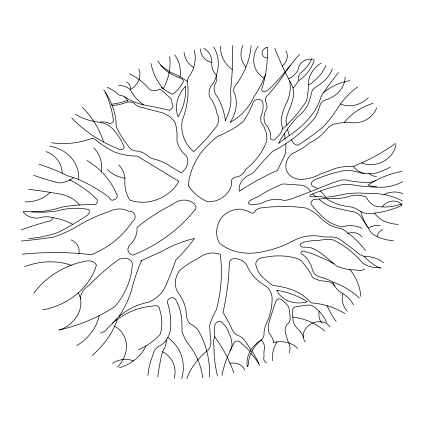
<?xml version="1.0" encoding="UTF-8"?>
<svg xmlns="http://www.w3.org/2000/svg" width="424" height="424" viewBox="0 0 424 424"><rect width="100%" height="100%" fill="white"/><g stroke="black" fill="none" stroke-linecap="round" stroke-linejoin="round"><path stroke-width="0.64" d="M284.621 133.253L285.029 138.998M86.92 160.489A99.995 81.912 -23.3 0 1 116.595 194.012A4.388 3.593 -23.3 0 1 116.022 198.623A4.388 3.593 -23.3 0 1 110.781 199.868L108.735 197.043A182.956 149.868 -23.3 0 0 81.821 180.969A87.71 71.847 -23.3 0 0 67.697 175.859A245.443 201.056 -23.3 0 0 38.96 164.194M264.099 78.17A30.168 24.714 -23.3 0 1 258.142 46.2M267.306 57.887A6.429 5.263 -23.3 0 1 262.069 53.223A6.429 5.263 -23.3 0 1 267.295 47.228M285.787 143.709A45.066 36.915 -23.3 0 1 284.896 155.152L277.37 170.39A209.907 171.948 -23.3 0 0 239.348 191.298A16.541 13.547 -23.3 0 1 251.098 174.132A7.531 6.169 -23.3 0 0 254.458 171.349A268.546 219.977 -23.3 0 1 272.844 151.23A115.625 94.716 -23.3 0 0 315.525 117.066A150.25 123.077 -23.3 0 0 320.581 103.748A8.719 7.144 -23.3 0 1 325.817 99.82A24.592 20.145 -23.3 0 0 345.152 77.062M310.262 191.277A15.487 12.683 -23.3 0 0 301.188 185.171L282.925 183.915A112.084 91.812 -23.3 0 0 257.283 197.165A34.148 27.973 -23.3 0 0 250.123 200.462A5.008 4.102 -23.3 0 0 248.406 203.568A6.116 5.014 -23.3 0 0 254.48 204.373A18.524 15.174 -23.3 0 0 266.023 201.199A25.371 20.781 -23.3 0 1 283.841 200.419A24.74 20.267 -23.3 0 0 294.298 197.807A1138.472 932.583 -23.3 0 0 324.503 186.051L326.247 185.304A143.831 117.819 -23.3 0 1 341.251 180.142A15.752 12.906 -23.3 0 1 349.053 180.603A98.002 80.279 -23.3 0 0 364.757 182.399A16.435 13.462 -23.3 0 0 375.447 180.635M317.338 188.245A51.357 42.066 -23.3 0 1 312.048 185.749A4.547 3.726 -23.3 0 1 314.953 179.707A128.965 105.64 -23.3 0 1 341.05 171.227A32.235 26.405 -23.3 0 1 357.761 172.065A37.201 30.47 -23.3 0 0 375.765 173.124A58.782 48.151 -23.3 0 0 390.414 167.019M225.504 120.946A103.165 84.508 -23.3 0 0 217.713 97.266A18.391 15.063 -23.3 0 1 214.624 84.789A13.489 11.051 -23.3 0 0 216.357 75.244A46.29 37.922 -23.3 0 0 213.579 46.937M225.255 120.511A56.297 46.115 -23.3 0 0 230.386 92.368A464.985 380.89 -23.3 0 0 232.591 45.495M265.398 74.847A105.915 86.761 -23.3 0 1 253.78 96.969A51.627 42.289 -23.3 0 1 229.946 122.6A41.112 33.676 -23.3 0 0 234.832 94.017A9.005 7.372 -23.3 0 1 235.993 84.837A88.452 72.456 -23.3 0 0 251.13 45.697M140.699 261.046A439.476 359.997 -23.3 0 1 161.221 251.745A102.528 83.984 -23.3 0 1 194.415 238.442A142.517 116.743 -23.3 0 1 175.748 260.039A345.502 283.02 -23.3 0 1 164.788 287.816A27.465 22.499 -23.3 0 1 147.881 302.37A51.601 42.273 -23.3 0 0 112.482 323.364M124.497 96.82A67.262 55.099 -23.3 0 0 148.077 105.746A346.191 283.582 -23.3 0 1 169.658 110.373A5.994 4.908 -23.3 0 0 171.895 102.847A11.188 9.164 -23.3 0 0 167.549 95.739A50.965 41.748 -23.3 0 0 159.551 89.093A8.146 6.673 -23.3 0 1 148.676 88.499A72.811 59.646 -23.3 0 0 129.389 73.781M274.837 48.394A507.941 416.082 -23.3 0 0 289.719 81.175A46.136 37.794 -23.3 0 1 287.159 101.712A60.235 49.343 -23.3 0 0 281.16 120.188A47.716 39.087 -23.3 0 0 282.649 128.525M291.505 139.745A10.595 8.676 -23.3 0 0 297.844 145.294A232.076 190.106 -23.3 0 0 323.565 126.633A128.196 105.014 -23.3 0 0 338.416 106.938A73.877 60.515 -23.3 0 1 357.517 86.931M289.375 135.516A43.582 35.701 -23.3 0 1 287.546 129.055M279.093 143.068A137.466 112.609 -23.3 0 1 291.187 134.307A85.012 69.637 -23.3 0 0 313.214 112.985A58.464 47.891 -23.3 0 0 321.169 96.227A313.829 257.071 -23.3 0 1 338.458 72.546M278.42 143.418A142.167 116.457 -23.3 0 1 297.182 117.093A39.782 32.59 -23.3 0 0 307.527 105.724A159.917 131 -23.3 0 0 312.324 90.153A17.893 14.66 -23.3 0 1 317.433 85.998A31.922 26.145 -23.3 0 0 332.374 68.858M308.471 84.524A104.299 85.436 -23.3 0 1 306.467 101.029A124.078 101.638 -23.3 0 1 282.511 128.854A19.954 16.345 -23.3 0 1 276.088 138.182A2.947 2.412 -23.3 0 1 272.712 140.021A2.947 2.412 -23.3 0 1 270.597 137.614A18.72 15.333 -23.3 0 0 268.689 128.954A13.436 11.003 -23.3 0 0 265.816 124.698A20.267 16.605 -23.3 0 1 264.057 116.86A23.272 19.064 -23.3 0 1 265.811 110.457A6.779 5.549 -23.3 0 0 267.035 106.97A19.674 16.112 -23.3 0 0 265.493 101.129A7.319 5.994 -23.3 0 1 266.235 96.693A148.713 121.815 -23.3 0 0 285.31 72.44A148.548 121.688 -23.3 0 1 299.529 54.447M217.607 376.083A164.613 134.843 -23.3 0 1 213.94 345.984A21.105 17.289 -23.3 0 1 214.624 336.73A46.841 38.367 -23.3 0 1 215.053 324.503A4.235 3.466 -23.3 0 1 218.837 321.567A4.235 3.466 -23.3 0 1 222.801 323.305A30.226 24.756 -23.3 0 1 229.14 334.033A13.027 10.669 -23.3 0 1 231.16 340.255A14.713 12.052 -23.3 0 1 229.972 350.977M23.241 211.226A78.207 64.061 -23.3 0 0 61.74 207.145A139.819 114.533 -23.3 0 1 95.31 204.766A4.913 4.023 -23.3 0 0 95.734 198.178A132.044 108.168 -23.3 0 0 69.133 179.643M31.763 211.809A96.566 79.103 -23.3 0 0 56.699 211.014A60.791 49.799 -23.3 0 1 88.881 209.562A5.538 4.537 -23.3 0 1 85.685 216.32A210.532 172.457 -23.3 0 1 57.675 232.585A100.175 82.06 -23.3 0 1 28.763 238.569M21.2 241.06A499.35 409.043 -23.3 0 0 53.244 237.154A115.275 94.43 -23.3 0 0 75.043 227.704A115.529 94.637 -23.3 0 1 108.433 211.846A19.382 15.879 -23.3 0 1 128.371 211.094A7.579 6.212 -23.3 0 1 134.896 215.01A7.579 6.212 -23.3 0 1 131.896 222.282A77.02 63.091 -23.3 0 1 91.282 254.729A282.241 231.197 -23.3 0 0 22.292 254.225M23.145 211.809A19.096 15.64 -23.3 0 0 38.807 217.947A22.488 18.418 -23.3 0 1 53.159 217.751A61.432 50.324 -23.3 0 1 72.7 224.455M53.159 217.751A5.427 4.441 -23.3 0 1 47.933 221.482A225.595 184.795 -23.3 0 0 21.242 229.893M51.659 142.745A72.589 59.461 -23.3 0 0 91.425 138.606A5.56 4.553 -23.3 0 1 96.253 140.397A126.951 103.991 -23.3 0 0 114.597 152.031A66.748 54.675 -23.3 0 0 137.259 156.096L178.965 181.382A36.416 29.828 -23.3 0 1 129.882 200.117A45.474 37.248 -23.3 0 1 124.958 179.924A29.749 24.369 -23.3 0 0 118.757 164.994M71.714 117.872A162.397 133.025 -23.3 0 0 120.575 149.677A3 2.459 -23.3 0 0 124.232 147.16A83.003 67.994 -23.3 0 0 112.498 128.668A25.143 20.596 -23.3 0 0 100.064 122.43M82.335 107.341A127.301 104.278 -23.3 0 1 103.642 142.067M49.401 146.121A44.43 36.395 -23.3 0 1 78.694 179.564M105.157 91.907A138.977 113.844 -23.3 0 1 113.409 120.405A3.254 2.666 -23.3 0 1 111.236 123.087A3.254 2.666 -23.3 0 1 107.839 122.69A15.37 12.593 -23.3 0 0 99.688 122.218A63.415 51.945 -23.3 0 1 75.207 114.247M103.737 89.856A101.453 83.104 -23.3 0 1 116.043 120.861A71.121 58.263 -23.3 0 0 116.319 126.887A154.193 126.304 -23.3 0 0 129.866 148.124A11.422 9.354 -23.3 0 0 137.625 151.055A23.744 19.451 -23.3 0 1 148.268 156.382A15.836 12.974 -23.3 0 0 152.81 158.756A59.705 48.908 -23.3 0 1 167.183 164.3L181.17 172.875A15.306 12.54 -23.3 0 0 186.125 155.582A37.089 30.38 -23.3 0 1 176.919 140.561A77.274 63.298 -23.3 0 0 175.255 122.743A34.583 28.329 -23.3 0 0 162.652 112.885L140.164 107.007A16.854 13.807 -23.3 0 1 133.899 103.09A9.577 7.844 -23.3 0 0 123.946 103.377A75.133 61.549 -23.3 0 1 111.92 105.719M128.011 102.046A11.835 9.699 -23.3 0 0 119.239 95.066A53.822 44.085 -23.3 0 0 107.304 87.333M127.454 100.297A54.749 44.849 -23.3 0 1 111.66 104.235M143.524 104.861A59.784 48.972 -23.3 0 1 130.322 89.623A10.245 8.39 -23.3 0 0 126.352 81.906M138.733 68.995A18.72 15.338 -23.3 0 1 130.322 89.623A18.025 14.766 -23.3 0 0 118.709 85.553M194.187 50.096A40.328 33.035 -23.3 0 1 190.1 75.165A12.1 9.916 -23.3 0 0 187.843 85.468A98.76 80.899 -23.3 0 1 182.262 120.231A48.241 39.517 -23.3 0 0 193.72 151.633A173.978 142.512 -23.3 0 0 213.722 129.908A16.769 13.738 -23.3 0 0 216.802 113.023A35.012 28.684 -23.3 0 0 213.982 104.638A25.965 21.269 -23.3 0 0 209.673 97.266A18.879 15.465 -23.3 0 1 210.76 86.273A22.954 18.799 -23.3 0 0 216.357 75.244A24.348 19.944 -23.3 0 1 211.677 63.844A21.926 17.962 -23.3 0 0 203.727 48.331M193.646 67.501A29.638 24.279 -23.3 0 1 184.053 52.433M157.845 60.733A47.992 39.31 -23.3 0 0 168.794 72.546A72.313 59.238 -23.3 0 0 181.546 78.636A5.401 4.426 -23.3 0 1 183.428 81.244A33.125 27.131 -23.3 0 1 174.063 93.291A1.77 1.447 -23.3 0 1 171.349 93.768A84.991 69.621 -23.3 0 1 161.401 87.418M187.222 81.503A72.25 59.185 -23.3 0 0 171.397 72.674A84.938 69.578 -23.3 0 1 160.781 65.153M174.836 54.972A43.047 35.261 -23.3 0 1 180.067 76.712M169.664 56.572A67.957 55.666 -23.3 0 1 163.314 88.839A81.662 66.897 -23.3 0 1 150.986 63.468M45.977 151.554A33.003 27.035 -23.3 0 1 62.169 173.231M73.633 177.64A22.382 18.333 -23.3 0 1 59.36 182.956A245.644 201.22 -23.3 0 1 33.809 175.329M79.431 204.993A37.19 30.464 -23.3 0 0 61.342 194.319A480.864 393.901 -23.3 0 0 28.615 189.332M211.793 62.471A18.725 15.338 -23.3 0 1 200.605 48.861M232.262 69.504A39.957 32.733 -23.3 0 1 220.453 46.227M289.719 81.175A46.651 38.213 -23.3 0 1 293.026 88.017A40.381 33.077 -23.3 0 1 293.191 97.854A108.443 88.833 -23.3 0 1 288.903 110.638A61.984 50.774 -23.3 0 0 286.11 119.584A21.794 17.85 -23.3 0 0 286.619 125.075M285.787 50.642A14.967 12.259 -23.3 0 1 282.379 66.149M313.373 59.514A10.78 8.83 -23.3 0 0 298.517 67.787A8.13 6.662 -23.3 0 1 296.503 72.361A15.02 12.301 -23.3 0 1 288.484 78.763M314.311 59.911A38.966 31.917 -23.3 0 1 299.042 80.528M311.666 58.819A33.66 27.571 -23.3 0 1 299.673 73.739A11.729 9.604 -23.3 0 0 298.756 80.247A30.767 25.201 -23.3 0 1 293.026 88.017M321.233 63.017A26.505 21.709 -23.3 0 0 308.396 84.53A4.908 4.023 -23.3 0 0 312.509 82.24A37.63 30.825 -23.3 0 0 325.876 65.317M323.708 92.448A46.682 38.24 -23.3 0 1 349.948 80.64M290.445 65.301A275.224 225.446 -23.3 0 1 272.171 86.316A40.068 32.823 -23.3 0 1 265.005 91.785A3.191 2.613 -23.3 0 1 261.762 88.982A143.964 117.93 -23.3 0 0 267.115 47.202M376.644 107.786A20.824 17.055 -23.3 0 1 351.952 122.769A48.299 39.565 -23.3 0 0 333.312 124.312A19.313 15.821 -23.3 0 0 327.397 128.514A41.451 33.952 -23.3 0 1 309.552 142.893A61.353 50.255 -23.3 0 1 291.855 153.795A18.29 14.983 -23.3 0 0 286.624 170.522A18.29 14.983 -23.3 0 0 301.427 179.384A36.755 30.109 -23.3 0 0 320.767 173.856A375.367 307.48 -23.3 0 0 335.183 168.487A41.626 34.1 -23.3 0 1 350.876 166.547A5.687 4.659 -23.3 0 0 355.635 165.397A151.707 124.269 -23.3 0 0 395.497 143.354M368.297 97.626A22.239 18.216 -23.3 0 1 340.483 103.975M344.14 122.626A50.239 41.149 -23.3 0 1 373.147 103.286M395.868 144.441A22.642 18.545 -23.3 0 1 361.693 162.843M376.512 176.527A15.45 12.651 -23.3 0 1 368.975 173.697M320.205 191.023A38.383 31.445 -23.3 0 1 325.733 197.091M316.103 196.805A17.707 14.506 -23.3 0 1 312.711 193.895M326.756 198.898A55.851 45.75 -23.3 0 0 348.502 206.589A23.956 19.621 -23.3 0 1 359.292 210.633A21.46 17.575 -23.3 0 0 368.52 213.622A74.428 60.966 -23.3 0 0 401.857 205.402M319.065 199.312A57.775 47.324 -23.3 0 0 330.312 206.546A155.014 126.983 -23.3 0 0 343.043 209.583A60.028 49.173 -23.3 0 0 352.678 211.581A15.879 13.006 -23.3 0 1 360.522 216.224A634.405 519.676 -23.3 0 1 371.307 232.887A42.146 34.524 -23.3 0 0 393.371 240.615M376.751 187.048A131.085 107.378 -23.3 0 1 352.821 184.869A29.786 24.401 -23.3 0 0 341.426 184.88A145.453 119.144 -23.3 0 0 311.152 194.552A1.484 1.219 -23.3 0 0 310.193 196.609A46.015 37.694 -23.3 0 0 318.742 196.646A10.828 8.872 -23.3 0 1 324.185 197.43A111.634 91.446 -23.3 0 0 338.511 195.432A64.846 53.117 -23.3 0 1 352.185 193.302A66.515 54.489 -23.3 0 1 366.786 193.492A69.483 56.917 -23.3 0 1 402.328 200.928M374.53 213.145A32.372 26.516 -23.3 0 0 382.846 220.496A40.784 33.406 -23.3 0 0 398.343 224.391M381.07 267.268A26.23 21.486 -23.3 0 1 362.223 262.647A115.302 94.446 -23.3 0 0 333.423 239.995A36.416 29.834 -23.3 0 0 319.616 240.27A58.973 48.31 -23.3 0 0 304.506 242.024A6.959 5.703 -23.3 0 0 299.98 244.425A4.357 3.567 -23.3 0 0 304.305 247.155A21.423 17.548 -23.3 0 1 314.375 249.132A105.671 86.565 -23.3 0 1 327.651 258.401A141.648 116.033 -23.3 0 0 336.789 266.155A49.979 40.937 -23.3 0 0 356.293 269.982M333.296 263.405A113.484 92.962 -23.3 0 0 319.77 257.024A71.375 58.47 -23.3 0 0 302.508 251.072A2.109 1.728 -23.3 0 0 300.987 253.022A2.109 1.728 -23.3 0 0 302.604 254.511A28.609 23.431 -23.3 0 1 309.605 263.06A16.398 13.43 -23.3 0 1 312.154 269.203A25.011 20.485 -23.3 0 0 315.875 275.229A22.085 18.094 -23.3 0 0 320.618 277.185A52.873 43.312 -23.3 0 1 332.639 281.939A94.462 77.38 -23.3 0 1 359.446 298.151M334.753 286.168A14.013 11.48 -23.3 0 0 324.153 281.128A24.475 20.05 -23.3 0 1 312.297 277.089A67.92 55.634 -23.3 0 0 304.4 264.772A17.554 14.379 -23.3 0 0 295.873 258.147A62.074 50.848 -23.3 0 0 264.852 257.31A11.782 9.651 -23.3 0 0 257.447 259.827A8.014 6.561 -23.3 0 0 256.356 266.622A30.544 25.021 -23.3 0 0 263.251 277.715A75.361 61.734 -23.3 0 0 272.86 285.41A110.229 90.296 -23.3 0 1 285.601 287.742A67.967 55.677 -23.3 0 1 297.786 292.353A63.075 51.67 -23.3 0 1 311.126 302.831A82.102 67.252 -23.3 0 1 344.924 313.59M336.216 321.54A115.635 94.722 -23.3 0 1 327.158 305.736M353.552 304.787A46.523 38.112 -23.3 0 0 339.253 291.436A35.065 28.721 -23.3 0 1 332.639 281.939M347.23 311.338A29.495 24.157 -23.3 0 1 342.724 293.445M402.774 181.605A38.473 31.514 -23.3 0 1 368.006 185.071A74.057 60.664 -23.3 0 1 401.947 171.476M402.042 203.801A43.163 35.356 -23.3 0 1 374.54 205.879A26.118 21.396 -23.3 0 1 366.315 197.081A29.834 24.438 -23.3 0 0 357.315 195.194A28.636 23.458 -23.3 0 0 346.143 197.271A43.025 35.245 -23.3 0 1 333.253 198.501A119.499 97.886 -23.3 0 0 313.484 199.572A4.558 3.736 -23.3 0 0 311.084 204.098A142.989 117.13 -23.3 0 0 326.708 220.432A48.055 39.363 -23.3 0 0 341.288 226.819A57.616 47.197 -23.3 0 0 347.791 225.701A30.565 25.037 -23.3 0 1 362.244 228.255M382.278 206.944A11.559 9.471 -23.3 0 1 392.338 201.108A11.559 9.471 -23.3 0 1 401.878 205.237M383.953 194.568A20.235 16.578 -23.3 0 1 402.8 193.689M364.057 173.405A23.145 18.958 -23.3 0 1 353.335 166.431M367.666 227.068A73.834 60.484 -23.3 0 1 360.813 211.512M368.265 228.006A17.193 14.082 -23.3 0 1 380.328 225.451M377.296 236.656A7.955 6.519 -23.3 0 1 382.867 229.633M365.541 250.605A123.029 100.78 -23.3 0 0 341.882 228.774A45.76 37.482 -23.3 0 1 330.55 225.42A68.073 55.761 -23.3 0 1 319.246 216.706A49.529 40.572 -23.3 0 0 305.513 207.961A148.851 121.932 -23.3 0 0 262.43 207.813A8.374 6.864 -23.3 0 0 255.211 210.744A2.602 2.131 -23.3 0 1 251.761 213.087A41.769 34.217 -23.3 0 0 240.313 209.138A20.198 16.547 -23.3 0 0 220.989 218.397A30.915 25.323 -23.3 0 0 219.701 243.408A51.765 42.405 -23.3 0 0 255.948 252.852A88.886 72.811 -23.3 0 0 292.799 241.044A35.945 29.442 -23.3 0 1 320.252 236.359A39.617 32.452 -23.3 0 0 331.526 236.899A17.829 14.607 -23.3 0 1 341.399 240.53A367.672 301.178 -23.3 0 1 360.008 254.739A24.2 19.827 -23.3 0 1 363.951 256.361A33.099 27.115 -23.3 0 1 383.561 262.716M347.5 233.476A13.425 10.998 -23.3 0 1 362.08 236.968M349.933 269.622A72.435 59.339 -23.3 0 1 360.888 296.434M380.423 268.413A71.857 58.862 -23.3 0 1 363.999 256.361M364.619 269.065A7.558 6.19 -23.3 0 1 356.743 270.009M273.687 342.597A26.977 22.101 -23.3 0 0 269.277 333.407A23.235 19.032 -23.3 0 1 269.229 321.784A496.075 406.362 -23.3 0 1 275.897 301.385A3.339 2.735 -23.3 0 1 281.001 299.227A57.542 47.138 -23.3 0 1 287.339 305.185A10.505 8.602 -23.3 0 1 289.168 309.875A54.092 44.308 -23.3 0 1 290.048 318.514A6.387 5.231 -23.3 0 1 287.255 324.212A12.402 10.16 -23.3 0 0 285.029 330.015A88.796 72.737 -23.3 0 0 288.325 342.041A19.573 16.033 -23.3 0 1 289.417 352.943M266.569 363.108A7.86 6.434 -23.3 0 1 264.051 356.287A32.913 26.961 -23.3 0 1 264.581 347.924A15.248 12.492 -23.3 0 0 261.147 340.027A9.736 7.977 -23.3 0 0 264.004 332.48A37.651 30.841 -23.3 0 1 267.862 320.422A73.405 60.129 -23.3 0 0 272.07 299.943A22.499 18.428 -23.3 0 0 263.405 284.637A58.464 47.891 -23.3 0 1 246.938 265.466A16.796 13.759 -23.3 0 0 233.073 258.709A4.616 3.779 -23.3 0 0 229.342 262.684A322.828 264.444 -23.3 0 1 222.982 312.456A185.876 152.264 -23.3 0 1 231.403 328.012A24.751 20.278 -23.3 0 0 235.94 334.531A27.852 22.817 -23.3 0 1 242.888 338.394A90.667 74.269 -23.3 0 1 250.902 350.06M292.735 317.03A68.911 56.45 -23.3 0 1 324.593 330.953M303.388 337.642A25.551 20.93 -23.3 0 0 298.772 329.941A29.124 23.855 -23.3 0 1 293.493 322.383A52.12 42.691 -23.3 0 1 292.82 311.009A3.54 2.899 -23.3 0 1 293.556 307.978A3.54 2.899 -23.3 0 1 296.885 306.674A92.856 76.066 -23.3 0 1 309.462 304.978A14.554 11.92 -23.3 0 1 315.318 307.792A52.465 42.978 -23.3 0 1 326.57 322.351M305.296 341.903A14.533 11.904 -23.3 0 1 310.416 324.243A14.533 11.904 -23.3 0 1 329.93 326.793M273.66 342.433A26.977 22.101 -23.3 0 1 297.786 348.47M272.606 360.697A37.423 30.655 -23.3 0 1 276.872 341.882M321.795 323.221A22.324 18.29 -23.3 0 1 319.155 311.232M250.028 351.549A124.015 101.59 -23.3 0 0 239.072 341.394A3.381 2.772 -23.3 0 0 233.984 343.027A131.302 107.558 -23.3 0 0 221.953 375.383M214.624 336.73A199.148 163.129 -23.3 0 1 233.878 373.019M186.836 378.59A63.059 51.654 -23.3 0 1 208.497 349.816A18.391 15.063 -23.3 0 0 210.972 342.671A290.944 238.325 -23.3 0 1 209.726 325.012A89.464 73.288 -23.3 0 1 216.457 309.621A192.432 157.633 -23.3 0 0 220.31 254.411A19.393 15.884 -23.3 0 0 197.563 258.884A65.121 53.345 -23.3 0 0 179.569 270.507A25.8 21.131 -23.3 0 0 178.128 292.767A56.164 46.009 -23.3 0 1 186.433 315.133A20.426 16.732 -23.3 0 0 189.581 323.486A35.918 29.42 -23.3 0 1 197.679 329.379A124.052 101.617 -23.3 0 1 209.429 377.169M251.962 351.22A93.577 76.654 -23.3 0 1 258.624 363.538M250.886 353.436A70.782 57.982 -23.3 0 1 259.748 365.605M202.778 377.826A101.585 83.215 -23.3 0 0 190.519 346.843A59.429 48.686 -23.3 0 1 181.944 330.794A115.551 94.653 -23.3 0 0 181.885 324.212A72.944 59.752 -23.3 0 0 175.472 299.243A4.426 3.625 -23.3 0 0 170.464 298.072A4.426 3.625 -23.3 0 0 167.379 302.317A99.873 81.811 -23.3 0 1 170.538 328.982A27.523 22.546 -23.3 0 1 164.915 341.829A16.695 13.679 -23.3 0 1 158.788 346.291A10.526 8.623 -23.3 0 0 153.366 354.082A84.042 68.842 -23.3 0 0 147.939 375.367M167.814 337.525A53.005 43.423 -23.3 0 1 181.716 378.584M166.425 339.804A41.674 34.137 -23.3 0 1 165.031 347.298A26.373 21.603 -23.3 0 0 161.814 354.257A318.318 260.749 -23.3 0 0 157.755 376.894M162.652 351.782A32.844 26.903 -23.3 0 1 174.253 378.356M245.968 67.05A27.39 22.435 -23.3 0 1 242.915 45.41M230.068 363.283A14.999 12.285 -23.3 0 1 244.823 370.269M138.272 349.853A53.61 43.916 -23.3 0 0 160.362 334.16A58.486 47.912 -23.3 0 0 159.742 309.838A5.115 4.192 -23.3 0 0 153.313 306.017A57.118 46.788 -23.3 0 0 105.862 330.312A14.363 11.766 -23.3 0 1 100.552 333.116M145.951 345.947A37.121 30.406 -23.3 0 1 119.292 367.788M112.519 363.251A20.522 16.806 -23.3 0 1 133.39 360.909M124.905 178.202A35.404 29.002 -23.3 0 1 107.171 169.203M93.741 147.865A39.209 32.118 -23.3 0 1 101.246 171.471M50.324 192.379A29.235 23.951 -23.3 0 1 25.143 201.84M42.914 309.811A60.351 49.433 -23.3 0 0 96.433 265.069A10.542 8.639 -23.3 0 0 87.047 260.893A71.237 58.353 -23.3 0 0 33.713 293.366M24.544 266.728A61.745 50.578 -23.3 0 1 71.153 265.26M70.919 239.846A17.045 13.96 -23.3 0 1 78.938 253.478M78.26 292.857A30.157 24.703 -23.3 0 1 59.307 330.169M119.08 316.331A104.765 85.818 -23.3 0 0 132.458 286.523A214.883 176.024 -23.3 0 1 141.558 260.638M117.437 319.314A84.917 69.562 -23.3 0 1 92.199 355.439M59.074 329.93A137.381 112.54 -23.3 0 0 115.174 306.377A81.048 66.388 -23.3 0 0 132.299 262.975A10.112 8.284 -23.3 0 0 117.602 260.283A195.104 159.822 -23.3 0 0 88.966 285.368A17.76 14.549 -23.3 0 0 80.375 298.369M99.211 315.636A46.285 37.916 -23.3 0 1 76.935 345.512M114.687 326.125A33.798 27.687 -23.3 0 1 117.475 367.136M188.351 185.558A59.005 48.336 -23.3 0 0 207.336 201.723A20.458 16.759 -23.3 0 0 231.578 180.052A5.173 4.24 -23.3 0 1 237.546 176.951A12.715 10.415 -23.3 0 0 245.825 169.245A63.277 51.834 -23.3 0 0 266.314 142.178A27.406 22.451 -23.3 0 0 264.772 128.949A22.006 18.025 -23.3 0 0 261.285 122.785A16.202 13.271 -23.3 0 1 261.624 114.443A28.8 23.59 -23.3 0 0 262.928 103.387A5.369 4.399 -23.3 0 0 258.195 99.317A5.369 4.399 -23.3 0 0 252.534 103.848A79.701 65.291 -23.3 0 1 242.989 121.762A80.512 65.953 -23.3 0 1 217.978 136.184A85.012 69.637 -23.3 0 0 200.828 153.027A74.386 60.934 -23.3 0 0 188.351 185.558M171.9 204.872A147.001 120.416 -23.3 0 0 136.989 227.556A24.661 20.204 -23.3 0 1 131.292 243.54A7.961 6.524 -23.3 0 0 127.963 250.293A7.961 6.524 -23.3 0 0 132.945 255.137A129.018 105.682 -23.3 0 0 195.554 209.064A4.759 3.901 -23.3 0 0 195.247 205.179A15.577 12.757 -23.3 0 0 171.9 204.872M185.511 86.353A35.86 29.373 -23.3 0 0 178.144 116.929A64.416 52.767 -23.3 0 0 185.511 86.353M276.861 290.297A28.36 23.235 -23.3 0 0 307.437 301.766A92.183 75.509 -23.3 0 0 276.861 290.297M261.147 340.027A28.922 23.691 -23.3 0 0 247.33 366.601A1.468 1.203 -23.3 0 1 248.332 365.271A36.268 29.706 -23.3 0 1 261.147 340.027"/></g></svg>
